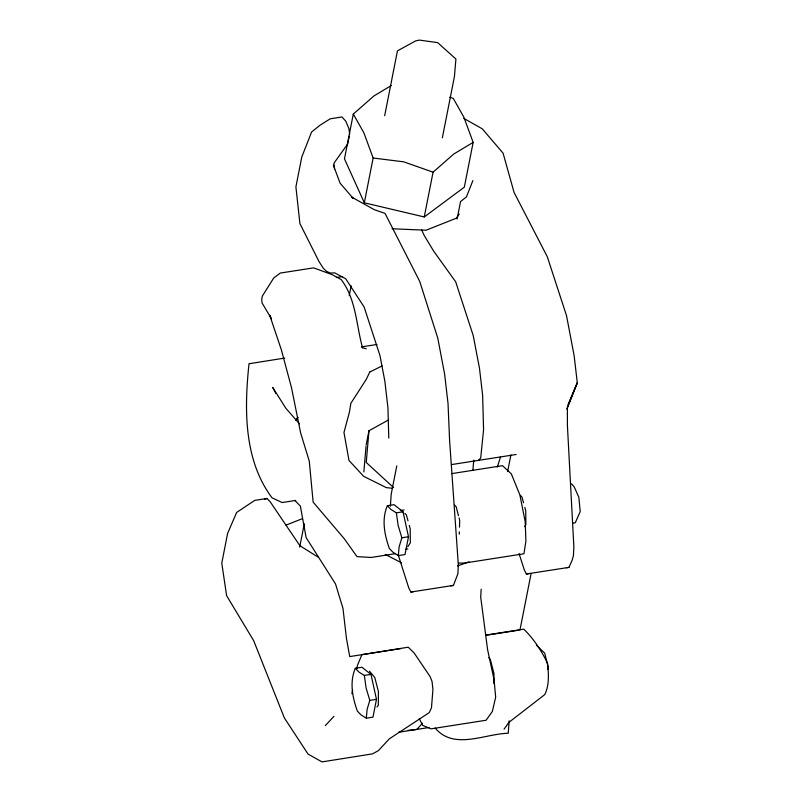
<?xml version="1.0" encoding="UTF-8"?>
<svg xmlns="http://www.w3.org/2000/svg" width="802" height="802" viewBox="0 0 802 802"><rect width="100%" height="100%" fill="white"/><g stroke="black" fill="none" stroke-linecap="round" stroke-linejoin="round"><path stroke-width="1.2" d="M493.872 683.525L493.972 673.6L490.313 659.475L488.799 657.66M459.265 534.192L459.335 531.856M459.486 527.205L459.706 520.227L459.105 517.952M481.17 589.179L480.709 597.169L487.606 649.75L494.072 679.735L495.666 697.219L492.358 711.414L486.112 720.246L431.025 728.848L422.704 725.399L419.336 718.742M390.384 506.192L391.165 494.383L396.779 465.882M509.15 720.838L508.247 733.249C484.619 733.77 453.872 750.451 435.155 728.036M547.926 669.389L548.107 666.963L544.708 653.169L536.398 645.209M363.847 471.957L366.033 446.303M388.118 420.198L368.97 430.724L366.253 462.473L393.582 487.576M472.919 469.912L473.751 460.147M366.324 718.181L367.105 709.429L369.802 700.387L366.113 688.056L364.339 675.434L358.865 672.016L355.336 668.287C349.371 682.091 352.489 697.419 357.321 711.043L360.85 714.762L366.324 718.181L372.97 717.148L376.479 699.344L370.985 674.392L361.983 667.254L355.336 668.287M398.323 555.596L399.135 546.844L401.862 537.791L398.143 525.47L396.368 512.849L390.895 509.42L387.376 505.701C381.401 519.506 384.529 534.824 389.351 548.458L392.88 552.177L398.323 555.596L405 554.553L408.509 536.749L403.015 511.806L394.023 504.658L387.376 505.701M391.336 85.503L373.983 95.919L353.301 114.054L344.469 158.846L364.319 202.796L424.248 216.961L464.328 187.177L473.15 142.385L463.867 117.162L453.3 98.435L449.782 97.202M347.928 142.967L349.241 136.31M364.319 202.796L373.141 158.014L363.857 132.781L353.301 114.054M299.687 547.084L304.269 523.836M349.221 295.627L351.156 285.833M384.669 115.749L397.441 50.887L415.626 40.892L419.486 40.1L437.651 42.626L455.917 59.037L454.423 76.541L442.353 137.814M366.143 445.08L368.97 430.724M424.248 216.961L433.07 172.179L453.752 154.034L473.15 142.385M351.888 693.73L352.589 690.161M356.8 668.788L357.502 665.229L361.902 654.653L408.238 647.204L414.133 652.968L430.093 676.567L432.037 681.409L432.93 689.439L431.476 707.805L429.23 712.627L389.351 738.822L378.384 750.642L372.479 753.87L322.043 761.9L308.058 754.101L284.369 717.94L253.673 640.678L226.615 595.665L221.773 563.154L227.638 533.34L236.65 512.438L254.745 500.388L266.996 498.473L270.184 501.791L299.888 545.701L318.033 557.089M457.13 218.926L460.548 201.573L466.453 196.881L472.889 180.58M507.626 471.586L510.894 454.965M531.124 573.45L519.967 629.991M497.32 467.105L500.498 457.05M566.773 409.15L577.29 382.785L574.142 355.687L566.513 315.627L547.295 256.73L514.062 192.4L503.085 153.182L482.233 128.791L463.797 118.395M567.986 404.699L577.29 382.785L567.375 407.787L567.425 425.732L573.861 546.864L573.42 555.696L572.177 560.157L568.949 567.365L526.383 574.001L524.297 569.931L519.054 553.47M398.283 555.064L408.779 587.976L410.865 592.046L453.421 585.41L457.892 573.741L458.333 564.909L449.611 440.729L448.027 403.466L444.609 374.013L437.742 337.953L419.697 281.352L385.03 213.372L374.323 209.693L351.797 197.182L353.171 198.505M369.752 372.038L366.313 379.306L350.845 403.336L349.482 411.917L343.968 432.489L348.98 460.448L363.627 476.308L386.313 487.626L391.988 488.217M407.857 546.673L410.323 542.814L410.223 528.899L409.271 525.43M524.608 526.693L525.841 524.769L525.751 510.854L524.799 507.385M296.439 419.386L297.753 417.441M295.788 420.358L297.873 417.301M347.787 143.839L333.963 163.167L334.534 169.242M459.175 214.164L456.268 218.234L426.022 230.234L392.058 228.75M504.057 729.178L508.999 722.281L544.758 694.592C549.52 685.088 548.568 673.66 547.555 663.364C541.651 650.943 533.711 638.773 523.766 629.159L486.182 635.034M377.02 707.023L378.303 705.299L378.444 691.645L374.795 677.52L369.481 671.184M325.331 725.609L333.953 716.326M422.524 723.244L416.789 729.429L408.208 730.341M478.363 460.388L480.699 458.042L483.576 429.772L482.624 395.296L479.506 368.459L473.24 335.597L455.696 281.843L433.671 251.126L424.068 235.217L421.551 229.633M369.532 372.158L382.083 365.943M286.043 525.13L302.334 518.673M457.471 565.951L469.01 561.861M264.68 499.225L266.996 498.473M336.359 277.512L342.504 276.55M284.72 358.073L249.011 363.737C244.269 408.729 243.587 459.857 272.048 497.831L282.144 502.543L295.717 500.428M361.371 346.915L376.97 344.479M451.566 464.579L516.127 454.493M451.737 473.611L502.473 465.681L511.315 473.852L519.876 494.924L525.22 521.731L525.901 541.16L523.927 553.781L464.929 562.994L458.674 563.104M400.368 510.523L404.068 509.952M396.368 512.849L403.015 511.806M401.862 537.791L408.509 536.749M405.391 549.3L407.847 548.909M572.798 523.145L575.265 522.764L580.227 511.586L578.823 497.19L574.102 486.724L571.475 483.796M395.336 553.691L371.085 557.47L357 556.618L344.379 538.864L313.131 502.112L309.261 461.09L300.65 433.01L291.477 387.587L281.392 349.933L269.753 315.306L270.775 317.241M400.769 648.607L349.722 656.577L346.454 638.412L342.955 608.287L335.507 583.906L306.133 537.631L300.389 506.132L294.835 500.388M485.942 635.304L518.754 630.182M364.339 675.434L370.985 674.392M369.802 700.387L376.479 699.344M398.524 732.276L428.97 727.524M566.392 567.756L568.949 567.365M526.383 574.001L528.939 573.62M410.865 592.046L413.421 591.655M450.864 585.801L453.421 585.41M373.141 158.014L403.747 161.844L433.07 172.179M362.203 347.667L366.263 348.8M385.241 554.413L401.461 562.783M454.503 505.1L456.097 506.603L458.503 515.686M520.408 495.335L521.932 496.969L523.526 502.754M404.89 513.38L406.403 515.014L407.997 520.799M299.507 423.857L285.813 408.218L272.69 387.406L275.878 393.471M353.05 198.234L340.098 183.177L333.341 165.092M271.567 318.985L262.084 302.976L261.703 299.296L262.344 296.048L273.743 277.943L280.309 273.061L313.622 267.858L332.329 274.725L341.211 279.587C356.218 299.367 356.188 324.93 362.534 347.767M349.672 134.094L348.88 128.52L345.822 121.272L342.003 116.972L330.203 118.816L319.888 125.323L311.597 132.009L301.793 156.981L295.908 186.826L299.908 223.557L318.905 261.352L323.046 267.938L326.484 271.327L330.193 273.031L334.765 272.891L345.732 278.795L364.098 306.945L379.968 355.577L384.86 381.231L387.947 407.807L388.78 438.022"/></g></svg>
